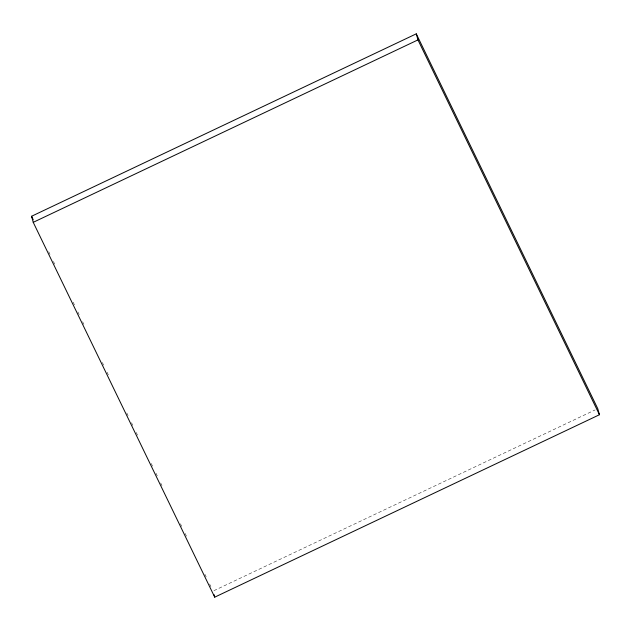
<?xml version="1.0" encoding="UTF-8"?>
<svg xmlns="http://www.w3.org/2000/svg" width="631" height="631" viewBox="0 0 631 631"><rect width="100%" height="100%" fill="white"/><g stroke="black" fill="none" stroke-linecap="round" stroke-linejoin="round"><path stroke-width="0.47" stroke-dasharray="3.15 2.37" d="M213.933 590.671L595.096 409.937M48.713 251.706L49.999 254.364M53.43 261.455L54.716 264.113M73.172 302.217L74.458 304.876M77.889 311.966L79.175 314.624M82.606 321.715L83.891 324.373M102.348 362.478L103.634 365.136M107.065 372.219L108.351 374.877M126.799 412.982L128.085 415.64M131.524 422.731L132.81 425.389M136.241 432.48L137.526 435.138M151.259 463.493L152.544 466.151M155.975 473.242L157.261 475.9M160.7 482.983L161.986 485.649M180.434 523.746L181.72 526.404M185.151 533.495L186.437 536.153M204.886 574.257L206.179 576.915M209.61 584.006L210.896 586.664"/><path stroke-width="0.95" d="M31.55 216.267L416.279 33.837L597.77 408.667L599.45 414.733L214.721 597.163L33.23 222.333L31.55 216.267L33.269 219.809M33.23 222.333L417.959 39.903L416.279 33.837M417.959 39.903L599.45 414.733M214.004 594.56L214.721 597.163"/></g></svg>
